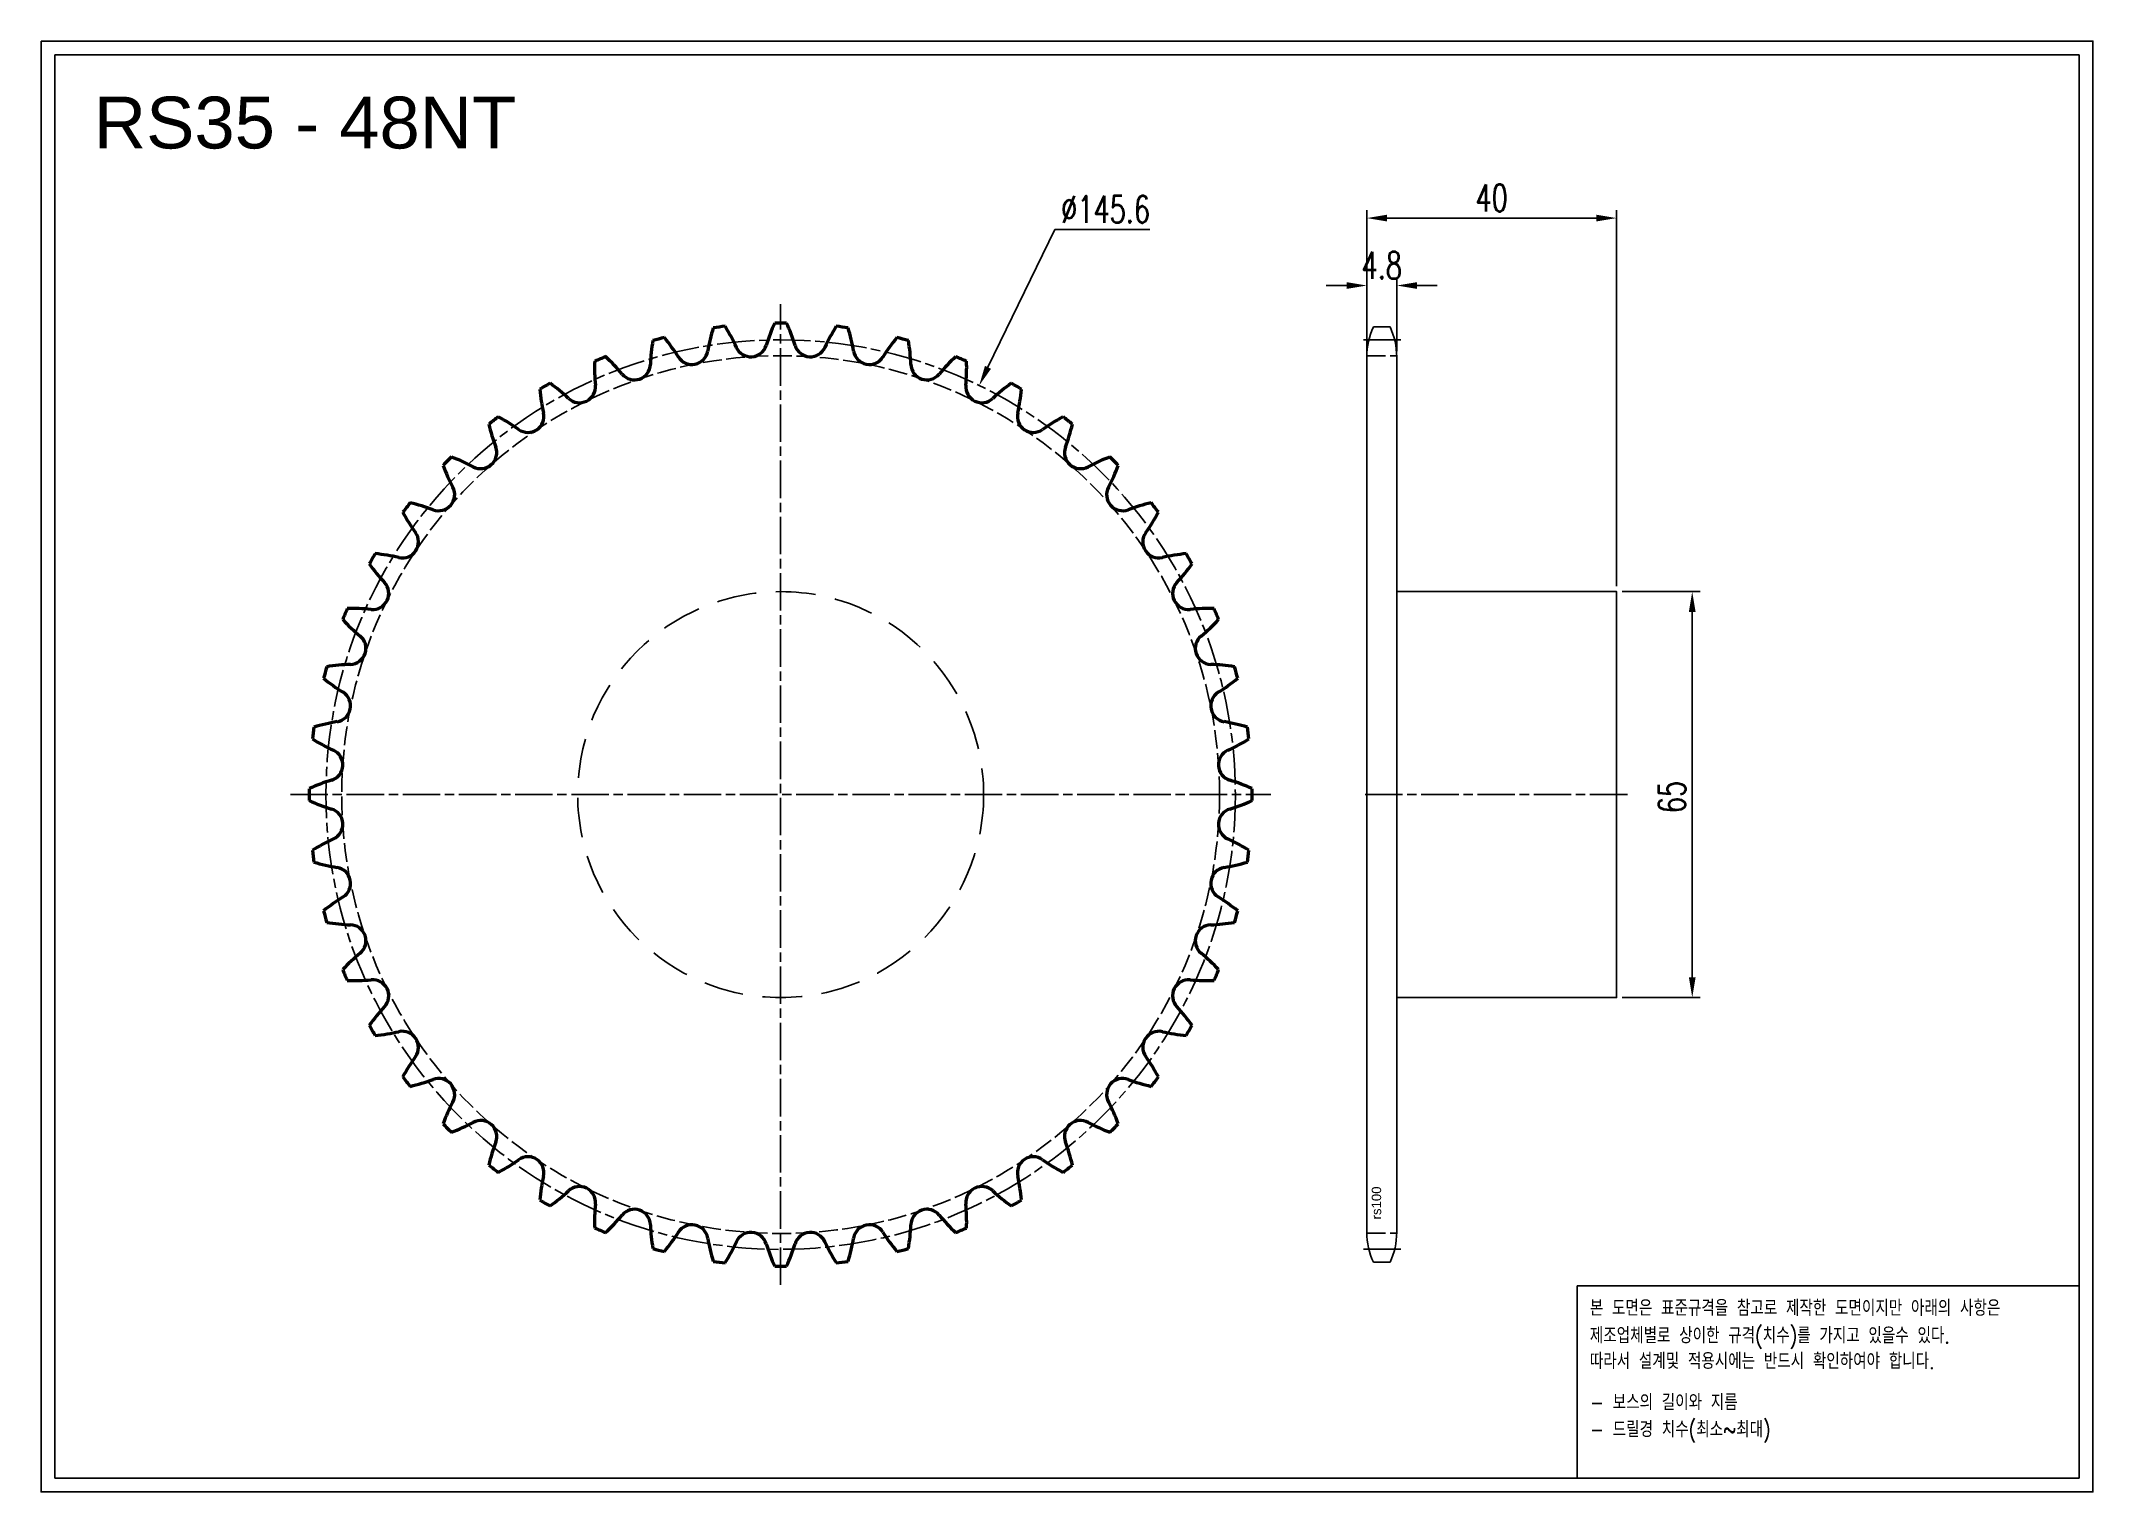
# Model space of a CAD drawing. Header units: millimetres. Extents: x -41583 to -41255, y 1733 to 1966.
import ezdxf

# ---------------------------------------------------------------- set-up
doc = ezdxf.new("R2010")
doc.units = ezdxf.units.MM
for name, pattern in [('AM_ISO02W050', [7.5, 6, -1.5]), ('AM_ISO02W050x2', [3.75, 3, -0.75]), ('AM_ISO08W050', [18, 12, -1.5, 3, -1.5]), ('AM_ISO08W050x2', [9, 6, -0.75, 1.5, -0.75]), ('HIDDEN', [9.525, 6.35, -3.175])]:
    doc.linetypes.add(name, pattern=pattern)
for name, color, linetype, lineweight in [('AM_0N', 7, 'Continuous', 50), ('AM_3N', 6, 'AM_ISO02W050', 25), ('AM_7', 4, 'AM_ISO08W050', 25), ('AM_7N', 4, 'AM_ISO08W050', 25)]:
    doc.layers.add(name, color=color, linetype=linetype, lineweight=lineweight)
doc.layers.add('HL', color=2, linetype='HIDDEN')
doc.layers.add('S-DIM', color=7, linetype='Continuous')
doc.styles.add('HAN', font='ROMANS.shx', dxfattribs={"width": 0.7, "bigfont": 'whgtxt.shx'})
doc.styles.add('HSG', font='SIMPLEX.shx', dxfattribs={"width": 0.7, "bigfont": 'HSG.shx'})
doc.styles.get("Standard").update_dxf_attribs({"font": 'arial.ttf'})
doc.dimstyles.new('APP8', dxfattribs={"dimscale": 1.8, "dimtxt": 2.4, "dimasz": 1.8, "dimexe": 0.7, "dimexo": 0.5, "dimgap": 0.6, "dimtad": 1, "dimtoh": 1, "dimdec": 1, "dimrnd": 0.01, "dimzin": 9, "dimdsep": 46, "dimtxsty": 'HSG', "dimcen": 0, "dimclrd": 1, "dimclre": 1, "dimclrt": 256, "dimazin": 2, "dimtp": 1, "dimtm": 1, "dimtfac": 0.5, "dimtdec": 1, "dimtofl": 0, "dimtmove": 0, "dimatfit": 3, "dimfxl": 0, "dimtvp": 1, "dimtolj": 2, "dimlwd": -1, "dimlwe": -1, "dimarcsym": 0})

# ---------------------------------------------------------------- blocks, each defined once
blk = doc.blocks.new('*D1')
at = {"layer": 'Defpoints', "color": 0, "transparency": 16777216}
for p in [(-41330.91, 1877.42), (-41330.91, 1812.42), (-41318.79, 1812.42)]:
    blk.add_point(p, dxfattribs=at)
at = {"layer": 'S-DIM', "color": 1, "transparency": 16777216}
for p, q in [((-41330.01, 1877.42), (-41317.53, 1877.42)), ((-41318.79, 1874.18), (-41318.79, 1815.66)), ((-41330.01, 1812.42), (-41317.53, 1812.42))]:
    blk.add_line(p, q, dxfattribs=at)
for points in [[(-41319.33, 1874.18), (-41318.25, 1874.18), (-41318.79, 1877.42)], [(-41319.33, 1815.66), (-41318.25, 1815.66), (-41318.79, 1812.42)]]:
    blk.add_solid(points, dxfattribs=at)
at = {"layer": 'S-DIM', "transparency": 16777216, "insert": (-41322.03, 1844.54), "char_height": 4.32, "attachment_point": 5, "rotation": 90, "style": 'HSG'}
blk.add_mtext('\\A2;65', dxfattribs=at)
blk = doc.blocks.new('*D2')
at = {"layer": 'Defpoints', "color": 0, "transparency": 16777216}
for p in [(-41366.11, 1926.44), (-41370.91, 1915.02), (-41366.11, 1915.02)]:
    blk.add_point(p, dxfattribs=at)
at = {"layer": 'S-DIM', "color": 1, "transparency": 16777216}
for p, q in [((-41374.15, 1926.44), (-41377.39, 1926.44)), ((-41370.91, 1915.92), (-41370.91, 1927.7)), ((-41366.11, 1915.92), (-41366.11, 1927.7)), ((-41362.87, 1926.44), (-41359.63, 1926.44))]:
    blk.add_line(p, q, dxfattribs=at)
for points in [[(-41374.15, 1926.98), (-41374.15, 1925.9), (-41370.91, 1926.44)], [(-41362.87, 1926.98), (-41362.87, 1925.9), (-41366.11, 1926.44)]]:
    blk.add_solid(points, dxfattribs=at)
at = {"layer": 'S-DIM', "transparency": 16777216, "insert": (-41368.51, 1929.68), "char_height": 4.32, "attachment_point": 5, "style": 'HSG'}
blk.add_mtext('\\A2;4.8', dxfattribs=at)
blk = doc.blocks.new('*D3')
at = {"layer": 'Defpoints', "color": 0, "transparency": 16777216}
for p in [(-41330.91, 1937.24), (-41370.91, 1915.02), (-41330.91, 1877.42)]:
    blk.add_point(p, dxfattribs=at)
at = {"layer": 'S-DIM', "color": 1, "transparency": 16777216}
for p, q in [((-41370.91, 1915.92), (-41370.91, 1938.5)), ((-41367.67, 1937.24), (-41334.15, 1937.24)), ((-41330.91, 1878.32), (-41330.91, 1938.5))]:
    blk.add_line(p, q, dxfattribs=at)
for points in [[(-41367.67, 1937.78), (-41367.67, 1936.7), (-41370.91, 1937.24)], [(-41334.15, 1937.78), (-41334.15, 1936.7), (-41330.91, 1937.24)]]:
    blk.add_solid(points, dxfattribs=at)
at = {"layer": 'S-DIM', "transparency": 16777216, "insert": (-41350.91, 1940.48), "char_height": 4.32, "attachment_point": 5, "style": 'HSG'}
blk.add_mtext('\\A2;40', dxfattribs=at)
blk = doc.blocks.new('*D4')
at = {"layer": 'Defpoints', "color": 0, "transparency": 16777216}
for p in [(-41432.98, 1910.43), (-41496.57, 1779.41)]:
    blk.add_point(p, dxfattribs=at)
at = {"layer": 'S-DIM', "color": 1, "transparency": 16777216}
for p, q in [((-41420.87, 1935.41), (-41431.57, 1913.35)), ((-41405.67, 1935.41), (-41420.87, 1935.41))]:
    blk.add_line(p, q, dxfattribs=at)
blk.add_solid([(-41432.05, 1913.59), (-41431.08, 1913.11), (-41432.98, 1910.43)], dxfattribs=at)
at = {"layer": 'S-DIM', "transparency": 16777216, "insert": (-41412.73, 1938.65), "char_height": 4.32, "attachment_point": 5, "style": 'HSG'}
blk.add_mtext('\\A2;∅145.6', dxfattribs=at)
blk = doc.blocks.new('notice1')
at = {"color": 4}
blk.add_lwpolyline([(-22142.12, 1735.9), (-22053.8, 1735.9), (-22053.8, 1702.07), (-22142.12, 1702.07)], close=True, dxfattribs=at)
at = {"color": 4, "style": 'HAN', "width": 0.8}
for s, p in [('본 도면은 표준규격을 참고로 제작한 도면이지만 아래의 사항은', (-22139.9, 1730.62)), ('제조업체별로 상이한 규격(치수)를 가지고 있을수 있다.', (-22139.9, 1725.78)), ('따라서 설계및 적용시에는 반드시 확인하여야 합니다.', (-22139.9, 1721.28)), ('- 보스의 길이와 지름', (-22139.9, 1714.03)), ('- 드릴경 치수(최소~최대)', (-22139.9, 1709.27))]:
    blk.add_text(s, height=2.7949, dxfattribs=at).set_placement(p)

msp = doc.modelspace()

# ---------------------------------------------------------------- linework, layer by layer
for p, q in [((-41367.18, 1919.82), (-41369.84, 1919.82)), ((-41370.91, 1915.02), (-41370.91, 1774.83)), ((-41366.11, 1915.02), (-41366.11, 1774.83)), ((-41367.18, 1770.03), (-41369.84, 1770.03))]:
    msp.add_line(p, q)
for points in [[(-41583.21, 1965.59), (-41254.62, 1965.59), (-41254.62, 1733.25), (-41583.21, 1733.25)], [(-41581, 1963.38), (-41256.83, 1963.38), (-41256.83, 1735.47), (-41581, 1735.47)]]:
    msp.add_lwpolyline(points, close=True)
msp.add_lwpolyline([(-41366.11, 1877.42), (-41330.91, 1877.42), (-41330.91, 1812.42), (-41366.11, 1812.42)])
for centre, start, end in [((-41359.61, 1915.02), 154.8633, 180), ((-41377.41, 1915.02), 0, 25.1367), ((-41359.61, 1774.83), 180, 205.1367), ((-41377.41, 1774.83), 334.8633, 0)]:
    msp.add_arc(centre, 11.3, start, end)
at = {"layer": 'AM_0N'}
for centre, radius, start, end in [((-41446.41, 1910.81), 30.48, 163.1008, 170.3125), ((-41464.77, 1844.92), 75.52, 96.7775, 98.2225), ((-41499.56, 1903.81), 30.48, 24.6875, 31.8992), ((-41437.97, 1907.85), 30.48, 155.6008, 162.8125), ((-41464.77, 1844.92), 75.52, 89.2775, 90.7225), ((-41491.58, 1907.85), 30.48, 17.1875, 24.3992), ((-41429.98, 1903.81), 30.48, 148.1008, 155.3125), ((-41464.77, 1844.92), 75.52, 81.7775, 83.2225), ((-41483.14, 1910.81), 30.48, 9.6875, 16.8992), ((-41455.17, 1912.64), 30.48, 170.6008, 177.8125), ((-41464.77, 1844.92), 75.52, 104.2775, 105.7225), ((-41506.95, 1898.76), 30.48, 32.1875, 39.3992), ((-41478.99, 1916.37), 2.57, 212.1875, 350.3125), ((-41469.54, 1917.61), 2.57, 204.6875, 342.8125), ((-41460.01, 1917.61), 2.57, 197.1875, 335.3125), ((-41450.56, 1916.37), 2.57, 189.6875, 327.8125), ((-41422.6, 1898.76), 30.48, 140.6008, 147.8125), ((-41464.77, 1844.92), 75.52, 74.2775, 75.7225), ((-41474.38, 1912.64), 30.48, 2.1875, 9.3992), ((-41464.09, 1913.31), 30.48, 178.1008, 185.3125), ((-41464.77, 1844.92), 75.52, 111.7775, 113.2225), ((-41513.62, 1892.8), 30.48, 39.6875, 46.8992), ((-41488.19, 1913.9), 2.57, 219.6875, 357.8125), ((-41441.36, 1913.9), 2.57, 182.1875, 320.3125), ((-41415.93, 1892.8), 30.48, 133.1008, 140.3125), ((-41464.77, 1844.92), 75.52, 66.7775, 68.2225), ((-41465.46, 1913.31), 30.48, 354.6875, 1.8992), ((-41464.77, 1844.92), 75.52, 119.2775, 120.7225), ((-41473.02, 1912.82), 30.48, 185.6008, 192.8125), ((-41519.45, 1886.01), 30.48, 47.1875, 54.3992), ((-41496.99, 1910.25), 2.57, 227.1875, 5.3125), ((-41432.56, 1910.25), 2.57, 174.6875, 312.8125), ((-41410.1, 1886.01), 30.48, 125.6008, 132.8125), ((-41464.77, 1844.92), 75.52, 59.2775, 60.7225), ((-41456.53, 1912.82), 30.48, 347.1875, 354.3992), ((-41505.24, 1905.49), 2.57, 234.6875, 12.8125), ((-41424.3, 1905.49), 2.57, 167.1875, 305.3125), ((-41464.77, 1844.92), 75.52, 126.7775, 128.2225), ((-41481.81, 1911.16), 30.48, 193.1008, 200.3125), ((-41524.34, 1878.52), 30.48, 54.6875, 61.8992), ((-41405.2, 1878.52), 30.48, 118.1008, 125.3125), ((-41464.77, 1844.92), 75.52, 51.7775, 53.2225), ((-41447.74, 1911.16), 30.48, 339.6875, 346.8992), ((-41512.8, 1899.69), 2.57, 242.1875, 20.3125), ((-41416.75, 1899.69), 2.57, 159.6875, 297.8125), ((-41464.77, 1844.92), 75.52, 134.2775, 135.7225), ((-41490.31, 1908.37), 30.48, 200.6008, 207.8125), ((-41528.22, 1870.46), 30.48, 62.1875, 69.3992), ((-41401.33, 1870.46), 30.48, 110.6008, 117.8125), ((-41439.24, 1908.37), 30.48, 332.1875, 339.3992), ((-41464.77, 1844.92), 75.52, 44.2775, 45.7225), ((-41519.54, 1892.95), 2.57, 249.6875, 27.8125), ((-41410.01, 1892.95), 2.57, 152.1875, 290.3125), ((-41464.77, 1844.92), 75.52, 141.7775, 143.2225), ((-41498.38, 1904.49), 30.48, 208.1008, 215.3125), ((-41531.01, 1861.96), 30.48, 69.6875, 76.8992), ((-41398.54, 1861.96), 30.48, 103.1008, 110.3125), ((-41431.17, 1904.49), 30.48, 324.6875, 331.8992), ((-41464.77, 1844.92), 75.52, 36.7775, 38.2225), ((-41525.34, 1885.39), 2.57, 257.1875, 35.3125), ((-41404.21, 1885.39), 2.57, 144.6875, 282.8125), ((-41464.77, 1844.92), 75.52, 149.2775, 150.7225), ((-41532.67, 1853.17), 30.48, 77.1875, 84.3992), ((-41396.88, 1853.17), 30.48, 95.6008, 102.8125), ((-41464.77, 1844.92), 75.52, 29.2775, 30.7225), ((-41505.86, 1899.6), 30.48, 215.6008, 222.8125), ((-41423.68, 1899.6), 30.48, 317.1875, 324.3992), ((-41530.1, 1877.14), 2.57, 264.6875, 42.8125), ((-41399.44, 1877.14), 2.57, 137.1875, 275.3125), ((-41464.77, 1844.92), 75.52, 156.7775, 158.2225), ((-41533.16, 1844.24), 30.48, 84.6875, 91.8992), ((-41396.38, 1844.24), 30.48, 88.1008, 95.3125), ((-41464.77, 1844.92), 75.52, 21.7775, 23.2225), ((-41512.65, 1893.77), 30.48, 223.1008, 230.3125), ((-41533.75, 1868.34), 2.57, 272.1875, 50.3125), ((-41395.8, 1868.34), 2.57, 129.6875, 267.8125), ((-41416.9, 1893.77), 30.48, 309.6875, 316.8992), ((-41464.77, 1844.92), 75.52, 164.2775, 165.7225), ((-41518.61, 1887.1), 30.48, 230.6008, 237.8125), ((-41532.49, 1835.32), 30.48, 92.1875, 99.3992), ((-41397.06, 1835.32), 30.48, 80.6008, 87.8125), ((-41410.93, 1887.1), 30.48, 302.1875, 309.3992), ((-41464.77, 1844.92), 75.52, 14.2775, 15.7225), ((-41536.22, 1859.13), 2.57, 279.6875, 57.8125), ((-41393.33, 1859.13), 2.57, 122.1875, 260.3125), ((-41530.66, 1826.56), 30.48, 99.6875, 106.8992), ((-41398.89, 1826.56), 30.48, 73.1008, 80.3125), ((-41464.77, 1844.92), 75.52, 171.7775, 173.2225), ((-41523.66, 1879.71), 30.48, 238.1008, 245.3125), ((-41405.89, 1879.71), 30.48, 294.6875, 301.8992), ((-41464.77, 1844.92), 75.52, 6.7775, 8.2225), ((-41537.46, 1849.69), 2.57, 287.1875, 65.3125), ((-41392.09, 1849.69), 2.57, 114.6875, 252.8125), ((-41527.7, 1818.12), 30.48, 107.1875, 114.3992), ((-41401.85, 1818.12), 30.48, 65.6008, 72.8125), ((-41464.77, 1844.92), 75.52, 179.2775, 180.7225), ((-41527.7, 1871.73), 30.48, 245.6008, 252.8125), ((-41401.85, 1871.73), 30.48, 287.1875, 294.3992), ((-41464.77, 1844.92), 75.52, 359.2775, 0.7225), ((-41537.46, 1840.16), 2.57, 294.6875, 72.8125), ((-41392.09, 1840.16), 2.57, 107.1875, 245.3125), ((-41523.66, 1810.13), 30.48, 114.6875, 121.8992), ((-41405.89, 1810.13), 30.48, 58.1008, 65.3125), ((-41464.77, 1844.92), 75.52, 186.7775, 188.2225), ((-41530.66, 1863.29), 30.48, 253.1008, 260.3125), ((-41398.89, 1863.29), 30.48, 279.6875, 286.8992), ((-41464.77, 1844.92), 75.52, 351.7775, 353.2225), ((-41536.22, 1830.71), 2.57, 302.1875, 80.3125), ((-41393.33, 1830.71), 2.57, 99.6875, 237.8125), ((-41518.61, 1802.75), 30.48, 122.1875, 129.3992), ((-41410.93, 1802.75), 30.48, 50.6008, 57.8125), ((-41464.77, 1844.92), 75.52, 194.2775, 195.7225), ((-41532.49, 1854.53), 30.48, 260.6008, 267.8125), ((-41533.75, 1821.51), 2.57, 309.6875, 87.8125), ((-41395.8, 1821.51), 2.57, 92.1875, 230.3125), ((-41397.06, 1854.53), 30.48, 272.1875, 279.3992), ((-41464.77, 1844.92), 75.52, 344.2775, 345.7225), ((-41512.65, 1796.08), 30.48, 129.6875, 136.8992), ((-41416.9, 1796.08), 30.48, 43.1008, 50.3125), ((-41464.77, 1844.92), 75.52, 201.7775, 203.2225), ((-41533.16, 1845.61), 30.48, 268.1008, 275.3125), ((-41530.1, 1812.71), 2.57, 317.1875, 95.3125), ((-41399.44, 1812.71), 2.57, 84.6875, 222.8125), ((-41396.38, 1845.61), 30.48, 264.6875, 271.8992), ((-41464.77, 1844.92), 75.52, 336.7775, 338.2225), ((-41505.86, 1790.25), 30.48, 137.1875, 144.3992), ((-41423.68, 1790.25), 30.48, 35.6008, 42.8125), ((-41464.77, 1844.92), 75.52, 209.2775, 210.7225), ((-41464.77, 1844.92), 75.52, 329.2775, 330.7225), ((-41532.67, 1836.68), 30.48, 275.6008, 282.8125), ((-41525.34, 1804.45), 2.57, 324.6875, 102.8125), ((-41404.21, 1804.45), 2.57, 77.1875, 215.3125), ((-41396.88, 1836.68), 30.48, 257.1875, 264.3992), ((-41498.38, 1785.35), 30.48, 144.6875, 151.8992), ((-41431.17, 1785.35), 30.48, 28.1008, 35.3125), ((-41464.77, 1844.92), 75.52, 216.7775, 218.2225), ((-41531.01, 1827.89), 30.48, 283.1008, 290.3125), ((-41519.54, 1796.89), 2.57, 332.1875, 110.3125), ((-41410.01, 1796.89), 2.57, 69.6875, 207.8125), ((-41398.54, 1827.89), 30.48, 249.6875, 256.8992), ((-41464.77, 1844.92), 75.52, 321.7775, 323.2225), ((-41490.31, 1781.48), 30.48, 152.1875, 159.3992), ((-41439.24, 1781.48), 30.48, 20.6008, 27.8125), ((-41464.77, 1844.92), 75.52, 224.2775, 225.7225), ((-41528.22, 1819.39), 30.48, 290.6008, 297.8125), ((-41512.8, 1790.16), 2.57, 339.6875, 117.8125), ((-41416.75, 1790.16), 2.57, 62.1875, 200.3125), ((-41401.33, 1819.39), 30.48, 242.1875, 249.3992), ((-41464.77, 1844.92), 75.52, 314.2775, 315.7225), ((-41481.81, 1778.69), 30.48, 159.6875, 166.8992), ((-41447.74, 1778.69), 30.48, 13.1008, 20.3125), ((-41464.77, 1844.92), 75.52, 231.7775, 233.2225), ((-41524.34, 1811.32), 30.48, 298.1008, 305.3125), ((-41505.24, 1784.36), 2.57, 347.1875, 125.3125), ((-41424.3, 1784.36), 2.57, 54.6875, 192.8125), ((-41405.2, 1811.32), 30.48, 234.6875, 241.8992), ((-41464.77, 1844.92), 75.52, 306.7775, 308.2225), ((-41473.02, 1777.03), 30.48, 167.1875, 174.3992), ((-41519.45, 1803.83), 30.48, 305.6008, 312.8125), ((-41496.99, 1779.59), 2.57, 354.6875, 132.8125), ((-41432.56, 1779.59), 2.57, 47.1875, 185.3125), ((-41410.1, 1803.83), 30.48, 227.1875, 234.3992), ((-41456.53, 1777.03), 30.48, 5.6008, 12.8125), ((-41464.77, 1844.92), 75.52, 239.2775, 240.7225), ((-41464.09, 1776.53), 30.48, 174.6875, 181.8992), ((-41488.19, 1775.95), 2.57, 2.1875, 140.3125), ((-41441.36, 1775.95), 2.57, 39.6875, 177.8125), ((-41465.46, 1776.53), 30.48, 358.1008, 5.3125), ((-41464.77, 1844.92), 75.52, 299.2775, 300.7225), ((-41464.77, 1844.92), 75.52, 246.7775, 248.2225), ((-41513.62, 1797.05), 30.48, 313.1008, 320.3125), ((-41455.17, 1777.21), 30.48, 182.1875, 189.3992), ((-41506.95, 1791.08), 30.48, 320.6008, 327.8125), ((-41478.99, 1773.48), 2.57, 9.6875, 147.8125), ((-41469.54, 1772.24), 2.57, 17.1875, 155.3125), ((-41460.01, 1772.24), 2.57, 24.6875, 162.8125), ((-41450.56, 1773.48), 2.57, 32.1875, 170.3125), ((-41422.6, 1791.08), 30.48, 212.1875, 219.3992), ((-41474.38, 1777.21), 30.48, 350.6008, 357.8125), ((-41415.93, 1797.05), 30.48, 219.6875, 226.8992), ((-41464.77, 1844.92), 75.52, 291.7775, 293.2225), ((-41464.77, 1844.92), 75.52, 254.2775, 255.7225), ((-41446.41, 1779.04), 30.48, 189.6875, 196.8992), ((-41499.56, 1786.04), 30.48, 328.1008, 335.3125), ((-41437.97, 1782), 30.48, 197.1875, 204.3992), ((-41491.58, 1782), 30.48, 335.6008, 342.8125), ((-41429.98, 1786.04), 30.48, 204.6875, 211.8992), ((-41483.14, 1779.04), 30.48, 343.1008, 350.3125), ((-41464.77, 1844.92), 75.52, 284.2775, 285.7225), ((-41464.77, 1844.92), 75.52, 261.7775, 263.2225), ((-41464.77, 1844.92), 75.52, 269.2775, 270.7225), ((-41464.77, 1844.92), 75.52, 276.7775, 278.2225)]:
    msp.add_arc(centre, radius, start, end, dxfattribs=at)
at = {"layer": 'AM_3N', "linetype": 'AM_ISO02W050x2'}
for p, q in [((-41370.91, 1915.18), (-41366.11, 1915.18)), ((-41370.91, 1774.67), (-41366.11, 1774.67))]:
    msp.add_line(p, q, dxfattribs=at)
msp.add_circle((-41464.77, 1844.92), 70.28, dxfattribs=at)
at = {"layer": 'AM_7', "linetype": 'AM_ISO08W050x2'}
for p, q in [((-41365.45, 1917.74), (-41371.56, 1917.74)), ((-41329.18, 1844.92), (-41371.56, 1844.92)), ((-41365.45, 1772.11), (-41371.56, 1772.11))]:
    msp.add_line(p, q, dxfattribs=at)
msp.add_circle((-41464.77, 1844.92), 72.82, dxfattribs=at)
at = {"layer": 'AM_7N', "linetype": 'AM_ISO08W050x2'}
for p, q in [((-41464.77, 1766.4), (-41464.77, 1923.44)), ((-41543.29, 1844.92), (-41386.25, 1844.92))]:
    msp.add_line(p, q, dxfattribs=at)
at = {"layer": 'HL'}
msp.add_circle((-41464.77, 1844.92), 32.5, dxfattribs=at)

# ---------------------------------------------------------------- block references
at = {"xscale": 0.9099999999999999, "yscale": 0.9099999999999999, "zscale": 0.9099999999999999}
msp.add_blockref('notice1', (-21187.88, 186.58), dxfattribs=at)

# ---------------------------------------------------------------- texts
msp.add_text('RS35 - 48NT', height=8.2979).set_placement((-41574.75, 1948.39))
at = {"insert": (-41370.12, 1776.89), "char_height": 1.512, "width": 6.5009, "attachment_point": 1, "rotation": 90}
msp.add_mtext('rs100', dxfattribs=at)

# ---------------------------------------------------------------- dimensions: what is measured, and where the dimension line sits
at = {"layer": 'S-DIM'}
dim = msp.add_linear_dim(base=(-41330.91, 1937.24), p1=(-41370.91, 1915.02), p2=(-41330.91, 1877.42), dimstyle='APP8', dxfattribs=at)
dim.commit()
dim.dimension.update_dxf_attribs({"geometry": '*D3', "text_midpoint": (-41350.91, 1940.48)})
dim = msp.add_diameter_dim_2p(p1=(-41496.57, 1779.41), p2=(-41432.98, 1910.43), dimstyle='APP8', dxfattribs=at)
dim.commit()
dim.dimension.update_dxf_attribs({"geometry": '*D4', "text_midpoint": (-41412.73, 1935.41), "dimtype": 131})
dim = msp.add_linear_dim(base=(-41366.11, 1926.44), p1=(-41370.91, 1915.02), p2=(-41366.11, 1915.02), dimstyle='APP8', dxfattribs=at)
dim.commit()
dim.dimension.update_dxf_attribs({"geometry": '*D2', "text_midpoint": (-41368.51, 1926.44), "dimtype": 128})
dim = msp.add_linear_dim(base=(-41318.79, 1812.42), p1=(-41330.91, 1877.42), p2=(-41330.91, 1812.42), angle=90, dimstyle='APP8', dxfattribs=at)
dim.commit()
dim.dimension.update_dxf_attribs({"geometry": '*D1', "text_midpoint": (-41318.79, 1844.54), "dimtype": 128})

doc.saveas('drawing.dxf')
